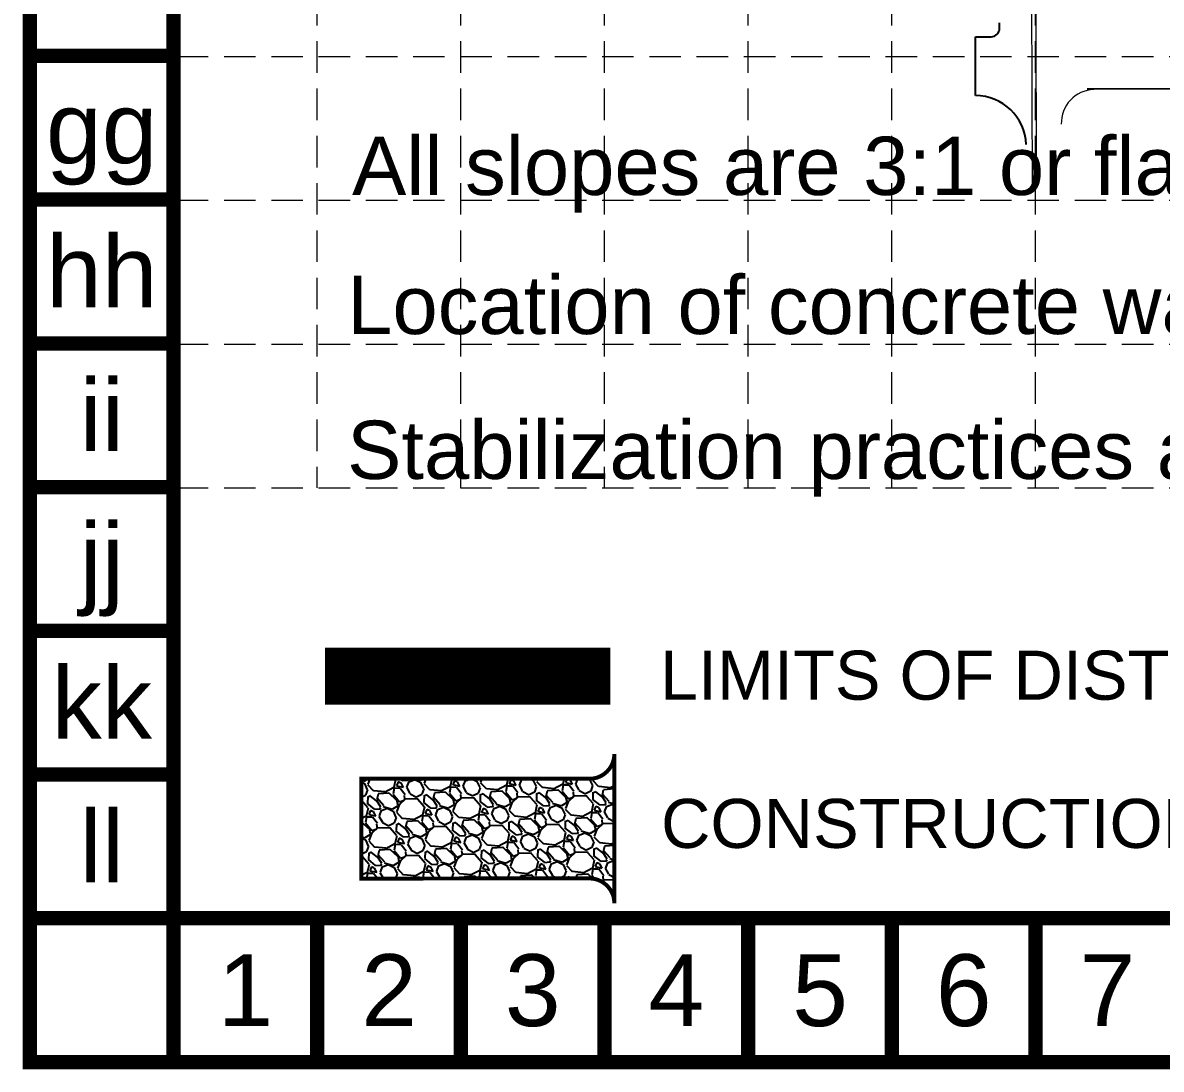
# Model space of a CAD drawing. Header units: inches. Extents: x 43981 to 49538, y 44001 to 47429.
# Drawn here: x 43981 to 44659, y 44001 to 44623 of the extents above; entities that cross this region are included whole.
import ezdxf
from ezdxf.enums import TextEntityAlignment as Align

# ---------------------------------------------------------------- set-up
doc = ezdxf.new("R2010")
doc.units = ezdxf.units.IN
doc.header["$MEASUREMENT"] = 0
doc.linetypes.add('HIDDEN', pattern=[0.375, 0.25, -0.125])
for name, color, linetype in [('BASE', 7, 'Continuous'), ('GRID', 254, 'HIDDEN'), ('LEGEND', 7, 'Continuous'), ('STORM', 5, 'Continuous'), ('XHO428BS$0$C-ROAD-BACK-E', 6, 'Continuous')]:
    doc.layers.add(name, color=color, linetype=linetype)
doc.styles.add("L200'", font='ARIAL.TTF', dxfattribs={"height": 0.001969})
doc.styles.get("Standard").update_dxf_attribs({"font": 'ARIAL.TTF'})

msp = doc.modelspace()

# ---------------------------------------------------------------- hatches: boundary and pattern name
at = {"layer": 'LEGEND'}
h = msp.add_hatch(dxfattribs=at)
h.set_pattern_fill('GRAVEL', color=4, scale=23.705056, angle=-43.93426, style=0)
h.set_pattern_definition([(184.078545, (11048.3462, 29774.6856), (-284.593025865, -22.05921405), [3.189183, -315.729723]), (141.0354448, (11045.1651, 29774.4588), (221.29770101, -180.297347622), [5.472739, -541.800975]), (88.576145, (11040.9099, 29777.9002), (-10.212279013, -352.252989395), [3.858899, -382.031436]), (223.339445, (11030.1404, 29780.047), (346.017570765, 324.970212607), [4.983704, -493.386552]), (248.899445, (11026.5157, 29776.6266), (112.013457806, 287.087279678), [4.886916, -483.805324]), (313.339445, (11024.7564, 29772.0673), (-324.970212607, 346.017570765), [4.983704, -493.386552]), (353.7599448, (11028.1768, 29768.4427), (-386.394709576, 43.106938503), [6.590693, -652.478079]), (28.3210448, (11034.7285, 29767.7263), (481.337675646, 260.42762076), [6.222293, -616.007187]), (77.495345, (11040.206, 29770.6782), (77.2481797, 353.5001167), [5.000582, -495.058114]), (131.302145, (11041.2887, 29775.5602), (171.33243146, -197.99146296), [5.708936, -279.737744]), (178.4631448, (11037.5206, 29779.849), (-385.77120124, 9.588697969), [7.382892, -730.906872]), (94.879845, (11046.876, 29763.5934), (-20.81218455, 217.55661259), [2.519871, -249.468308]), (127.534945, (11046.6617, 29766.1042), (189.026526677, -247.957248757), [4.79404, -474.611034]), (181.065745, (11043.741, 29769.906), (-16.447343, -17.070879), [3.352393, -30.171605]), (159.264345, (11044.5197, 29773.1056), (118.2490632, -48.0949149), [1.80533, -178.726994]), (247.867145, (11042.8313, 29773.7448), (32.271146, 67.6599632), [2.553106, -125.10253]), (347.029545, (11041.8694, 29771.3798), (84.1073051, -15.20019105), [4.146702, -134.07634]), (117.630845, (11045.91, 29770.449), (17.6944437, -49.9655299), [2.998476, -71.9635]), (332.455245, (11032.9302, 29783.2842), (220.050671643, -113.260918543), [4.200536, -415.854118]), (26.411945, (11036.6546, 29781.3417), (-249.20416795, -121.990376684), [3.524017, -348.876977]), (249.264345, (11049.1998, 29773.8632), (48.0949149, 118.2490632), [3.610636, -176.921688]), (299.676245, (11047.9214, 29770.4865), (-121.366883484, 215.685913664), [4.200536, -415.854118]), (295.509745, (11022.7328, 29772.7003), (-52.45979136, 116.37839997), [4.05072, -198.485371]), (250.840845, (11024.4773, 29769.0444), (95.56653754, 270.01623396), [3.394042, -336.010702]), (22.867145, (11032.923, 29756.628), (116.37845617, 52.45966763), [3.610636, -176.921688]), (333.419745, (11036.25, 29758.031), (-287.710658067, 145.532024975), [3.973702, -393.39545]), (25.509745, (11024.5584, 29764.687), (-116.37839997, -52.45979136), [2.02536, -200.510731]), (57.375645, (11031.899, 29757.6147), (48.71853077, 84.7308079), [1.208721, -119.663809]), (122.029545, (11032.5505, 29758.633), (34.7653253, -66.4128638), [4.886916, -92.851518]), (142.074745, (11029.9587, 29762.7757), (187.15606255, -147.402513496), [4.528851, -448.355598]), (259.755845, (11040.389, 29769.8434), (15.8237719, 50.5891004), [3.41879, -82.050997]), (309.2229448, (11039.7811, 29766.4791), (257.310039693, -313.74662001), [5.968791, -590.90927]), (17.011145, (11043.5554, 29761.8551), (-183.41486876, -53.70677216), [2.440578, -241.617905]), (46.065745, (11045.89, 29762.57), (-0.623536, 33.518212), [1.422303, -22.282752]), (76.322145, (11030.1107, 29763.6168), (-46.84799763, -185.28542783), [3.293201, -326.027958]), (4.078545, (11030.8895, 29766.8166), (284.593025865, 22.05921405), [6.378367, -312.54054]), (316.065745, (11037.252, 29767.27), (33.518212, 0.623536), [6.163314, -17.541741]), (281.370545, (11041.6901, 29762.994), (-55.577134464, 283.96955052), [3.748101, -371.061732]), (210.120345, (11042.429, 29759.3195), (-82.86022617, -51.836162), [3.451504, -169.12391]), (163.7117448, (11039.4436, 29757.5874), (-488.820041296, 141.79048123), [5.619639, -556.345189]), (131.4918448, (11034.0495, 29759.1636), (-205.474119088, 230.886188366), [5.945204, -588.574582])])
edge = h.paths.add_edge_path()
edge.add_line((44333.01, 44099.28), (44333.01, 44188.19))
edge.add_arc((44318.19, 44188.19), 14.82, -89.96094, 0, ccw=False)
edge.add_line((44318.2, 44173.37), (44182.41, 44173.36))
edge.add_line((44182.41, 44173.36), (44182.41, 44114.04))
edge.add_line((44182.41, 44114.04), (44318.18, 44114.1))
edge.add_arc((44318.19, 44099.28), 14.82, 0, 90.03906, ccw=False)

# ---------------------------------------------------------------- linework, layer by layer
at = {"layer": 'BASE', "const_width": 8.55}
for points in [[(43985.19, 44004.89), (49457.19, 44004.89), (49457.19, 47424.89), (43985.19, 47424.89)], [(44070.69, 44090.39), (49371.69, 44090.39), (49371.69, 47339.39), (44070.69, 47339.39)]]:
    msp.add_lwpolyline(points, close=True, dxfattribs=at)
for points in [[(44070.69, 44603.39), (43985.19, 44603.39)], [(44070.69, 44517.89), (43985.19, 44517.89)], [(44070.69, 44432.39), (43985.19, 44432.39)], [(44070.69, 44346.89), (43985.19, 44346.89)], [(44070.69, 44261.39), (43985.19, 44261.39)], [(44070.69, 44175.89), (43985.19, 44175.89)], [(44070.69, 44090.39), (43985.19, 44090.39)], [(44070.69, 44004.89), (44070.69, 44090.39)], [(44156.19, 44004.89), (44156.19, 44090.39)], [(44241.69, 44004.89), (44241.69, 44090.39)], [(44327.19, 44004.89), (44327.19, 44090.39)], [(44412.69, 44004.89), (44412.69, 44090.39)], [(44498.19, 44004.89), (44498.19, 44090.39)], [(44583.69, 44004.89), (44583.69, 44090.39)]]:
    msp.add_lwpolyline(points, dxfattribs=at)
at = {"layer": 'GRID', "color": 252, "linetype": 'HIDDEN', "lineweight": 0, "ltscale": 75}
for p, q in [((44155.91, 47340.2), (44155.91, 44346.51)), ((44241.41, 47340.2), (44241.41, 44346.51)), ((44326.91, 47340.2), (44326.91, 44346.51)), ((44412.41, 47340.2), (44412.41, 44346.51)), ((44497.91, 47340.2), (44497.91, 44346.51)), ((44583.41, 47340.2), (44583.41, 44346.51)), ((44072.61, 44603.01), (49373.61, 44603.01)), ((44072.61, 44517.51), (49373.61, 44517.51)), ((44072.61, 44432.01), (49373.61, 44432.01)), ((44072.61, 44346.51), (49373.61, 44346.51))]:
    msp.add_line(p, q, dxfattribs=at)
at = {"layer": 'LEGEND', "color": 1, "linetype": 'HIDDEN', "ltscale": 175, "const_width": 33.86}
msp.add_lwpolyline([(44160.83, 44234.47), (44330.72, 44234.47)], dxfattribs=at)
at = {"layer": 'LEGEND', "color": 4, "const_width": 2.37}
msp.add_lwpolyline([(44333.01, 44099.28), (44333.01, 44188.19, -0.414014), (44318.2, 44173.37), (44182.41, 44173.36), (44182.41, 44114.04), (44318.18, 44114.1, -0.414413)], format="xyb", close=True, dxfattribs=at)
at = {"layer": 'STORM', "lineweight": 0}
for p, q in [((44581.84, 44525.53), (44580.87, 44820.95)), ((44584.34, 44525.54), (44583.82, 44685.66))]:
    msp.add_line(p, q, dxfattribs=at)
at = {"layer": 'XHO428BS$0$C-ROAD-BACK-E', "color": 7, "lineweight": 0}
for p, q in [((44562.28, 44619.78), (44562.29, 44623.09)), ((44562.28, 44619.78), (44562.29, 44623.09)), ((44547.96, 44614.76), (44557.29, 44614.77)), ((44547.96, 44614.76), (44557.29, 44614.77)), ((44548.03, 44579.75), (44547.96, 44614.76)), ((44548.03, 44579.75), (44547.96, 44614.76))]:
    msp.add_line(p, q, dxfattribs=at)
at = {"layer": 'XHO428BS$0$C-ROAD-BACK-E', "color": 7}
for p, q in [((44562.28, 44619.78), (44562.29, 44623.09)), ((44562.28, 44619.78), (44562.29, 44623.09)), ((44547.96, 44614.76), (44557.29, 44614.77)), ((44547.96, 44614.76), (44557.29, 44614.77)), ((44548.03, 44579.75), (44547.96, 44614.76)), ((44548.03, 44579.75), (44547.96, 44614.76)), ((44614.42, 44583.73), (47826.43, 44601.83))]:
    msp.add_line(p, q, dxfattribs=at)
at = {"layer": 'XHO428BS$0$C-ROAD-BACK-E', "color": 7, "lineweight": 0}
for centre, radius, start, end in [((44557.28, 44619.77), 5, 270.17234, 0.106), ((44557.28, 44619.77), 5, 270.17234, 0.106), ((44548.09, 44549.74), 30, 1.84438, 90.12175), ((44548.09, 44549.74), 30, 1.84438, 90.12175), ((44619.02, 44563.35), 20, 91.80194, 181.80194)]:
    msp.add_arc(centre, radius, start, end, dxfattribs=at)
at = {"layer": 'XHO428BS$0$C-ROAD-BACK-E', "color": 7}
for centre, radius, start, end in [((44557.28, 44619.77), 5, 270.17234, 0.106), ((44557.28, 44619.77), 5, 270.17234, 0.106), ((44548.09, 44549.74), 30, 1.84438, 90.12175), ((44548.09, 44549.74), 30, 1.84438, 90.12175)]:
    msp.add_arc(centre, radius, start, end, dxfattribs=at)

# ---------------------------------------------------------------- texts
at = {"layer": 'BASE'}
for s, p in [('gg', (44027.94, 44560.64)), ('hh', (44027.94, 44475.14)), ('ii', (44027.94, 44389.64)), ('jj', (44027.94, 44304.14)), ('kk', (44027.94, 44218.64)), ('ll', (44027.94, 44133.14)), ('1', (44113.44, 44047.64)), ('2', (44198.94, 44047.64)), ('3', (44284.44, 44047.64)), ('4', (44369.94, 44047.64)), ('5', (44455.44, 44047.64)), ('6', (44540.94, 44047.64)), ('7', (44626.44, 44047.64))]:
    msp.add_text(s, height=42.75, dxfattribs=at).set_placement(p, align=Align.MIDDLE_CENTER)
at = {"layer": 'BASE', "color": 7, "style": "L200'"}
for s, p in [('All slopes are 3:1 or flatter.', (44176.91, 44520.64)), ('Location of concrete washout will be determined in the field and will be reflected on this Site Map.', (44174, 44437.94)), ('Stabilization practices are expected to be used at all disturbed areas.', (44173.95, 44351.73))]:
    msp.add_text(s, height=34.674, dxfattribs=at).set_placement(p)
at = {"layer": 'LEGEND', "style": "L200'"}
for s, p in [('LIMITS OF DISTURBANCE', (44360.19, 44220.43)), ('CONSTRUCTION ENTRANCE', (44360.79, 44132.26))]:
    msp.add_text(s, height=29.1547, dxfattribs=at).set_placement(p)

doc.saveas('drawing.dxf')
